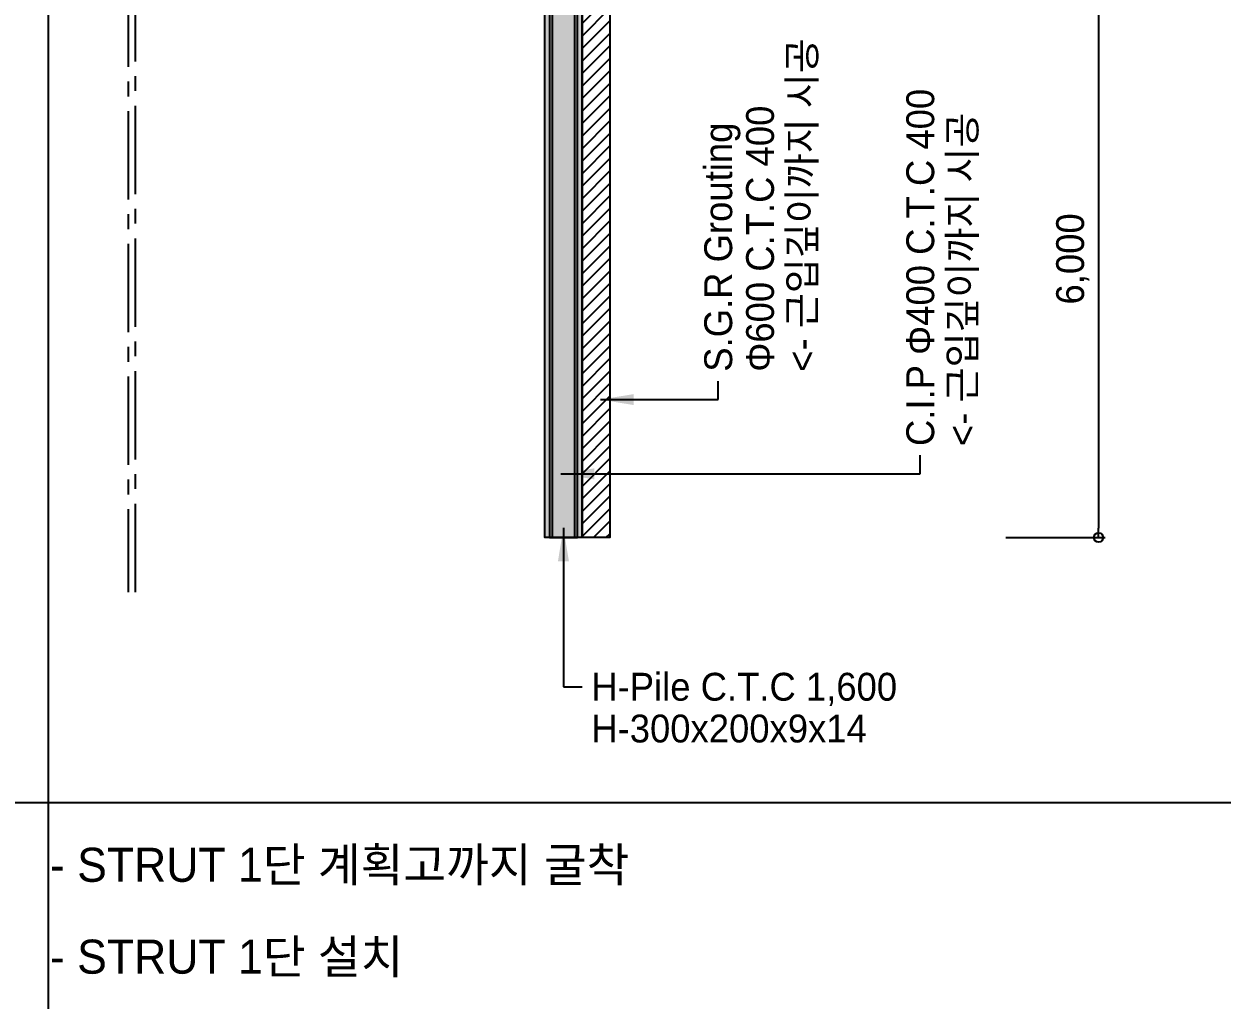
# Model space of a CAD drawing. Header units: millimetres. Extents: x 1073475 to 2890243, y -1340830 to -367733.
# Drawn here: x 2826468 to 2839369, y -397188 to -386677 of the extents above; entities that cross this region are included whole.
import ezdxf
from ezdxf.enums import TextEntityAlignment as Align

# ---------------------------------------------------------------- set-up
doc = ezdxf.new("R2010")
doc.units = ezdxf.units.MM
doc.header["$LTSCALE"] = 50
doc.header["$PDMODE"] = 3
doc.header["$PDSIZE"] = 100
doc.linetypes.add('CENTER2', pattern=[28.575000000000003, 19.05, -3.175, 3.175, -3.175])
doc.layers.get('Defpoints').update_dxf_attribs({"color": 151})
for name, color, linetype in [('2', 3, 'Continuous'), ('C-DIM', 7, 'Continuous'), ('CIP', 1, 'Continuous'), ('line', 133, 'Continuous'), ('LW-소공', 8, 'Continuous'), ('PILE', 3, 'Continuous')]:
    doc.layers.add(name, color=color, linetype=linetype)
doc.styles.add('돋움', font='')
doc.styles.get('돋움').set_extended_font_data('Dotum')
doc.dimstyles.new('SAM-200', dxfattribs={"dimtxt": 300, "dimasz": 100, "dimexe": 70, "dimexo": 0, "dimgap": 100, "dimtad": 1, "dimdec": 0, "dimzin": 0, "dimdsep": 46, "dimlunit": 6, "dimtxsty": '돋움', "dimblk": 'ORIGIN', "dimcen": 100, "dimclrd": 1, "dimclre": 1, "dimclrt": 7, "dimadec": 0, "dimazin": 0, "dimtfac": 1, "dimtdec": 0, "dimtix": 1, "dimtmove": 2, "dimatfit": 3, "dimfxl": 70, "dimtolj": 1, "dimtzin": 0, "dimlwd": -1, "dimlwe": -1, "dimarcsym": 0})
doc.dimstyles.new('SAM-200-지시선', dxfattribs={"dimscale": 0.1, "dimtxt": 300, "dimasz": 360, "dimexe": 70, "dimexo": 0, "dimgap": 100, "dimtad": 1, "dimdec": 0, "dimzin": 0, "dimdsep": 46, "dimlunit": 6, "dimtxsty": '돋움', "dimcen": 100, "dimclrd": 1, "dimclre": 1, "dimclrt": 256, "dimadec": 0, "dimazin": 0, "dimtfac": 1, "dimtdec": 0, "dimtix": 1, "dimtmove": 2, "dimatfit": 3, "dimfxl": 70, "dimtolj": 1, "dimtzin": 0, "dimlwd": -1, "dimlwe": -1, "dimarcsym": 0})

# ---------------------------------------------------------------- blocks, each defined once
blk = doc.blocks.new('_Origin')
at = {"color": 0, "linetype": 'ByBlock', "lineweight": -2}
blk.add_line((0, 0), (-1, 0), dxfattribs=at)
blk.add_circle((0, 0), 0.5, dxfattribs=at)
blk = doc.blocks.new('*D888')
at = {"layer": 'C-DIM', "color": 1, "ltscale": 0.2, "transparency": 16777216}
for p, q in [((2837040.050109642, -386207.1142678896), (2838110.050109642, -386207.1142678896)), ((2838040.050109642, -386307.1142678896), (2838040.050109642, -392107.1142681318)), ((2837040.050109642, -392207.1142681318), (2838110.050109642, -392207.1142681318))]:
    blk.add_line(p, q, dxfattribs=at)
at = {"layer": 'Defpoints', "color": 0, "ltscale": 0.2, "transparency": 16777216}
for p in [(2837040.050109642, -386207.1142678896), (2837040.050109642, -392207.1142681318), (2838040.050109642, -392207.1142681318)]:
    blk.add_point(p, dxfattribs=at)
at = {"layer": 'C-DIM', "color": 1, "ltscale": 0.2, "transparency": 16777216, "xscale": 100, "yscale": 100, "zscale": 100}
for p, rotation in [((2838040.050109642, -386207.1142678896), 90), ((2838040.050109642, -392207.1142681318), 270)]:
    blk.add_blockref('_Origin', p, dxfattribs=dict(at, rotation=rotation))
at = {"layer": 'C-DIM', "color": 7, "ltscale": 0.2, "transparency": 16777216, "insert": (2837760.94563203, -389207.1142680102), "char_height": 300, "attachment_point": 5, "rotation": 90, "style": '돋움'}
blk.add_mtext('\\A1;6,000', dxfattribs=at)

msp = doc.modelspace()

# ---------------------------------------------------------------- hatches: boundary and pattern name
at = {"layer": 'CIP'}
h = msp.add_hatch(dxfattribs=at)
h.set_pattern_fill('AR-CONC', color=256, scale=2, angle=-1.272221872585407e-14, style=0)
h.set_pattern_definition([(49.99999999999999, (2832077.215081907, -393947.1143751552), (364.369337992008, -31.87817107780626), [38.1, -419.1]), (355, (2832077.215081907, -393947.1143751552), (-70.48565195133388, 382.1132857643599), [30.48, -335.28]), (100.4509999999999, (2832107.579081907, -393949.770875155), (293.8850033319185, 350.2333756405837), [32.38, -356.18]), (46.18419999999998, (2832077.215081907, -393845.5143751551), (542.1580817842598, -84.08465586545442), [57.14999999999996, -628.6499999999993]), (96.63559999999998, (2832122.394881907, -393852.5213751551), (474.8084689324745, 494.8511117800983), [48.5699999999998, -534.2699999999968]), (351.184, (2832077.215081907, -393845.5143751551), (474.809211627868, 494.8502357211952), [45.72, -502.92]), (20.99999999999996, (2832128.015081907, -393870.914375155), (303.2297596707665, -204.5310370335251), [38.1, -419.1]), (326.0000000000001, (2832128.015081907, -393870.914375155), (123.6040566952942, 368.3759322446385), [30.48, -335.2799999999999]), (71.45139999999999, (2832153.284081907, -393887.9585751551), (426.832981540249, 163.8457154321148), [32.38, -356.18]), (37.49999999999999, (2832077.215081907, -393947.1143751552), (6.177206501183675, 169.1100777463062), [0, -331.216, 0, -340.36, 0, -336.55]), (7.499999999999937, (2832077.215081907, -393947.1143751552), (133.6393250206115, 200.361149636239), [0, -194.0559999999998, 0, -323.5959999999996, 0, -128.2699999999998]), (327.5, (2831963.931081907, -393947.1143751552), (271.1811903337428, -11.45748798534695), [0, -127, 0, -396.2399999999999, 0, -525.7799999999997]), (317.5, (2831913.131081907, -393947.1143751552), (296.2583627720361, 50.85298206666598), [0, -165.1, 0, -263.144, 0, -373.38])])
h.paths.add_polyline_path([(2832077.215081907, -379887.1142678896), (2832477.215081907, -379887.1142678896), (2832477.215081907, -392207.1142681318), (2832077.215081907, -392207.1142681318)])
at = {"layer": 'LW-소공'}
h = msp.add_hatch(dxfattribs=at)
h.set_pattern_fill('ANSI31', color=256, scale=30, angle=-1.272221872585407e-14, style=0)
h.set_pattern_definition([(44.99999999999999, (2832477.215081907, -393947.1143751552), (-67.35192090801863, 67.35192090801867), [])])
h.paths.add_polyline_path([(2832477.215081907, -379887.1142678896), (2832776.231328027, -379887.1142678896), (2832776.104934264, -392207.1142681318), (2832477.215081907, -392207.1142681318)])

# ---------------------------------------------------------------- linework, layer by layer
at = {"color": 2}
for p, q in [((2826727.250903887, -374893.114267654, 9.244444444225975e-06), (2826727.250903887, -419972.9910277247, 9.244444444225975e-06)), ((2813826.033078062, -395059.7809345566, 9.244444444225975e-06), (2865430.904381364, -395059.7809345566, 9.244444444225975e-06))]:
    msp.add_line(p, q, dxfattribs=at)
at = {"layer": 'CIP', "elevation": 9.244444444225975e-06}
msp.add_lwpolyline([(2832077.215081907, -379887.1142678896), (2832477.215081907, -379887.1142678896), (2832477.215081907, -392207.1142681318), (2832077.215081907, -392207.1142681318)], close=True, dxfattribs=at)
at = {"layer": 'line', "linetype": 'CENTER2', "elevation": 9.244444444225975e-06}
for points in [[(2827588.885697856, -377614.1990039446), (2827588.885697856, -392795.8971936486)], [(2827668.885697856, -392795.8971936486), (2827668.885697856, -377614.1990039446)]]:
    msp.add_lwpolyline(points, dxfattribs=at)
at = {"layer": 'LW-소공', "elevation": 9.244444444225975e-06}
msp.add_lwpolyline([(2832477.215081907, -379887.1142678896), (2832776.231328027, -379887.1142678896), (2832776.104934264, -392207.1142681318), (2832477.215081907, -392207.1142681318)], close=True, dxfattribs=at)
at = {"layer": 'PILE', "color": 1}
for p, q in [((2832157.215081907, -379887.1142678896, 9.244444444225975e-06), (2832157.215081907, -392207.1142681318, 9.244444444225975e-06)), ((2832397.215081907, -379887.1142678896, 9.244444444225975e-06), (2832397.215081907, -392207.1142681318, 9.244444444225975e-06))]:
    msp.add_line(p, q, dxfattribs=at)
at = {"layer": 'PILE', "elevation": 9.244444444225975e-06}
msp.add_lwpolyline([(2832127.215081907, -392207.1142681318), (2832427.215081907, -392207.1142681318), (2832427.215081907, -379887.1142678896), (2832127.215081907, -379887.1142678896), (2832127.215081907, -392207.1142681318)], dxfattribs=at)

# ---------------------------------------------------------------- texts
at = {"layer": '2', "color": 7, "ltscale": 0.1, "style": '돋움'}
for s, p in [('- STRUT 1단 계획고까지 굴착', (2826747.929388011, -395731.8330555966, 9.244444444225975e-06)), ('- STRUT 1단 설치', (2826747.929388011, -396721.1820972369, 9.244444444225975e-06))]:
    msp.add_text(s, height=366.6666666666666, dxfattribs=at).set_placement(p, align=Align.MIDDLE_LEFT)
at = {"layer": 'C-DIM', "color": 7, "style": '돋움'}
for s, p in [('<- 근입깊이까지 시공', (2834844.162416479, -390422.1736479118, 9.244444444225975e-06)), ('C.I.P Φ400 C.T.C 400', (2836119.718220937, -391222.1736479118, 9.244444444225975e-06)), ('Φ600 C.T.C 400', (2834394.162416479, -390422.1736479118, 9.244444444225975e-06)), ('<- 근입깊이까지 시공', (2836569.718220937, -391222.1736479118, 9.244444444225975e-06)), ('S.G.R Grouting', (2833944.162416479, -390422.1736479118, 9.244444444225975e-06))]:
    msp.add_text(s, height=299.9999999983629, rotation=90, dxfattribs=at).set_placement(p, align=Align.MIDDLE_LEFT)
for s, p in [('H-Pile C.T.C 1,600', (2832577.215081906, -393814.462288799, 9.244444444225975e-06)), ('H-300x200x9x14', (2832577.215081906, -394264.4622887989, 9.244444444225975e-06))]:
    msp.add_text(s, height=299.9999999983629, dxfattribs=at).set_placement(p, align=Align.MIDDLE_LEFT)

# ---------------------------------------------------------------- dimensions: what is measured, and where the dimension line sits
at = {"layer": 'C-DIM', "ltscale": 0.2}
dim = msp.add_linear_dim(base=(2838040.050109642, -392207.1142681318, 9.244444444225975e-06), p1=(2837040.050109642, -386207.1142678896, 9.244444444225975e-06), p2=(2837040.050109642, -392207.1142681318, 9.244444444225975e-06), angle=90, dimstyle='SAM-200', dxfattribs=at)
dim.commit()
dim.dimension.update_dxf_attribs({"geometry": '*D888', "text_midpoint": (2837760.94563203, -389207.1142680102, 9.244444444225975e-06)})

# ---------------------------------------------------------------- leaders
at = {"layer": 'C-DIM'}
for points in [[(2832674.642518112, -390722.1736479113, 9.244444444225975e-06), (2833944.162416479, -390722.1736479113, 9.244444444225975e-06), (2833944.162416479, -390522.1736479113, 9.244444444225975e-06)], [(2832248.195923428, -391522.1736479113, 9.244444444225975e-06), (2836119.718220937, -391522.1736479113, 9.244444444225975e-06), (2836119.718220937, -391322.1736479113, 9.244444444225975e-06)], [(2832277.215081907, -392103.6892539749, 9.244444444225975e-06), (2832277.215081907, -393814.462288799, 9.244444444225975e-06), (2832477.215081907, -393814.462288799, 9.244444444225975e-06)]]:
    msp.add_leader(points, dimstyle='SAM-200-지시선', override={"dimscale": 1}, dxfattribs=at)

doc.saveas('drawing.dxf')
